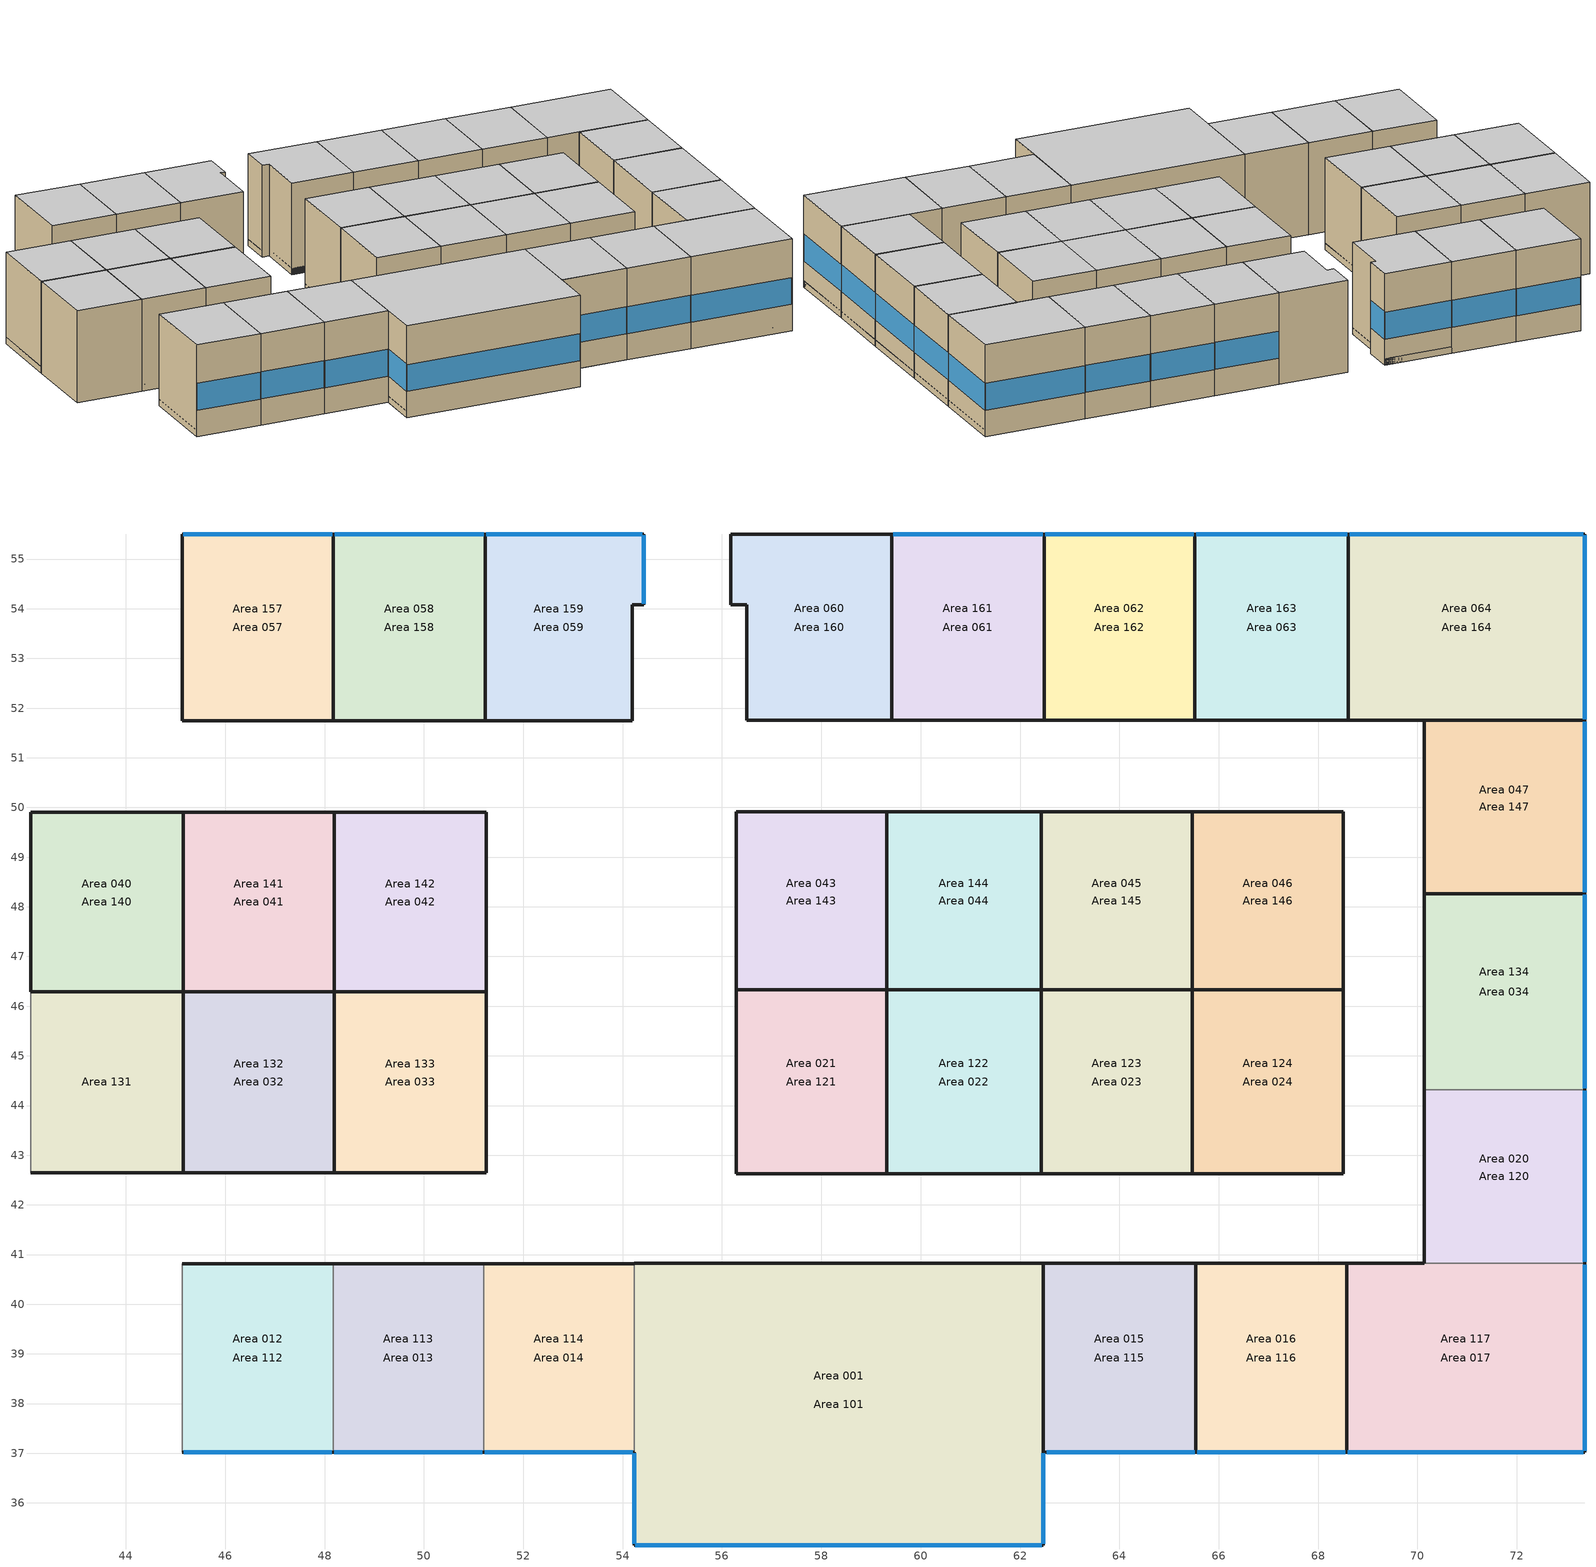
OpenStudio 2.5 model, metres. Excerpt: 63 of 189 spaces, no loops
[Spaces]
Area 101
 floor to Area 001: 62.46,40.82 62.46,35.15 54.23,35.15 54.23,40.82 z0
 wall outside: 54.23,37.02 54.23,35.15 62.46,35.15 62.46,37.02 z0:4.27
 wall to Area 114: 54.23,40.82 54.23,37.02 z0:4.27
 wall to Area 119: 62.46,40.82 54.23,40.82 z0:4.27
 wall to Area 115: 62.46,37.02 62.46,40.82 z0:4.27
 window: 54.26,35.15 62.44,35.15 z1.22:2.47; 62.46,35.18 62.46,37 / 54.23,37 54.23,35.18 z1.22:2.49
 ceiling to Area 201: 62.46,35.15 62.46,40.82 54.23,40.82 54.23,35.15 z4.27
Area 112
 floor to Area 012: 48.17,40.82 48.17,37.02 45.14,37.02 45.14,40.82 z0
 wall outside: 45.14,37.02 48.17,37.02 z0:4.27
 wall to Area 111: 45.14,40.82 45.14,37.02 z0:4.27
 wall to Area 119: 48.17,40.82 45.14,40.82 z0:4.27
 wall to Area 113: 48.17,37.02 48.17,40.82 z0:4.27
 window: 45.16,37.02 48.15,37.02 z1.22:2.48
 ceiling to Area 212: 48.17,37.02 48.17,40.82 45.14,40.82 45.14,37.02 z4.27
Area 113
 floor to Area 013: 51.2,40.82 51.2,37.02 48.17,37.02 48.17,40.82 z0
 wall outside: 48.17,37.02 51.2,37.02 z0:4.27
 wall to Area 119: 51.2,40.82 48.17,40.82 z0:4.27
 wall to Area 114: 51.2,37.02 51.2,40.82 z0:4.27
 window: 48.2,37.02 51.18,37.02 z1.22:2.48
 ceiling to Area 213: 51.2,37.02 51.2,40.82 48.17,40.82 48.17,37.02 z4.27
Area 114
 floor to Area 014: 54.23,40.82 54.23,37.02 51.2,37.02 51.2,40.82 z0
 wall outside: 51.2,37.02 54.23,37.02 z0:4.27
 wall to Area 119: 54.23,40.82 51.2,40.82 z0:4.27
 window: 51.23,37.02 54.21,37.02 z1.22:2.48
 ceiling to Area 214: 54.23,37.02 54.23,40.82 51.2,40.82 51.2,37.02 z4.27
Area 115
 floor to Area 015: 65.54,40.82 65.54,37.02 62.46,37.02 62.46,40.82 z0
 wall outside: 62.46,37.02 62.52,37.02 65.54,37.02 z0:4.27
 wall to Area 119: 65.54,40.82 62.46,40.82 z0:4.27
 wall to Area 116: 65.54,37.02 65.54,40.82 z0:4.27
 window: 62.54,37.02 65.51,37.02 z1.22:2.48
 ceiling to Area 215: 65.54,37.02 65.54,40.82 62.46,40.82 62.46,37.02 z4.27
Area 116
 floor to Area 016: 68.57,40.82 68.57,37.02 65.54,37.02 65.54,40.82 z0
 wall outside: 65.54,37.02 68.57,37.02 z0:4.27
 wall to Area 119: 68.57,40.82 65.54,40.82 z0:4.27
 wall to Area 117: 68.57,37.02 68.57,40.82 z0:4.27
 window: 65.56,37.02 68.55,37.02 z1.22:2.48
 ceiling to Area 216: 68.57,37.02 68.57,40.82 65.54,40.82 65.54,37.02 z4.27
Area 117
 floor to Area 017: 73.37,40.82 73.37,37.02 68.57,37.02 68.57,40.82 z0
 wall outside: 68.57,37.02 73.37,37.02 73.37,40.82 z0:4.27
 wall to Area 119: 70.13,40.82 68.57,40.82 z0:4.27
 wall to Area 120: 73.37,40.82 70.13,40.82 z0:4.27
 window: 68.6,37.02 73.34,37.02 / 73.37,37.05 73.37,40.8 z1.22:2.47
 ceiling to Area 217: 73.37,37.02 73.37,40.82 68.57,40.82 68.57,37.02 z4.27
Area 120
 floor to Area 020: 73.37,44.32 73.37,40.82 70.13,40.82 70.13,44.32 z0
 wall outside: 73.37,40.82 73.37,44.32 z0:4.27
 wall to Area 119: 70.13,44.32 70.13,40.82 z0:4.27
 wall to Area 134: 73.37,44.32 70.13,44.32 z0:4.27
 window: 73.37,40.85 73.37,44.29 z1.22:2.48
 ceiling to Area 220: 73.37,40.82 73.37,44.32 70.13,44.32 70.13,40.82 z4.27
Area 121
 floor to Area 021: 59.32,46.33 59.32,42.63 56.28,42.63 56.28,46.33 z0
 wall outside: 56.28,46.33 56.28,42.63 59.32,42.63 z0:4.27
 wall to Area 143: 59.32,46.33 56.28,46.33 z0:4.27
 wall to Area 122: 59.32,42.63 59.32,46.33 z0:4.27
 ceiling to Area 221: 59.32,42.63 59.32,46.33 56.28,46.33 56.28,42.63 z4.27
Area 122
 floor to Area 022: 62.43,46.33 62.43,42.63 59.32,42.63 59.32,46.33 z0
 wall outside: 59.32,42.63 62.43,42.63 z0:4.27
 wall to Area 144: 62.43,46.33 59.32,46.33 z0:4.27
 wall to Area 123: 62.43,42.63 62.43,46.33 z0:4.27
 ceiling to Area 222: 62.43,42.63 62.43,46.33 59.32,46.33 59.32,42.63 z4.27
Area 123
 floor to Area 023: 65.47,46.33 65.47,42.63 62.43,42.63 62.43,46.33 z0
 wall outside: 62.43,42.63 65.47,42.63 z0:4.27
 wall to Area 145: 65.47,46.33 62.43,46.33 z0:4.27
 wall to Area 124: 65.47,42.63 65.47,46.33 z0:4.27
 ceiling to Area 223: 65.47,42.63 65.47,46.33 62.43,46.33 62.43,42.63 z4.27
Area 124
 floor to Area 024: 68.51,46.33 68.51,42.63 65.47,42.63 65.47,46.33 z0
 wall outside: 65.47,42.63 68.51,42.63 68.51,46.33 z0:4.27
 wall to Area 146: 68.51,46.33 65.47,46.33 z0:4.27
 ceiling to Area 224: 68.51,42.63 68.51,46.33 65.47,46.33 65.47,42.63 z4.27
Area 131
 floor to Area 031: 45.15,46.29 45.15,42.65 42.09,42.65 42.09,46.29 z0
 wall outside: 42.09,42.65 45.15,42.65 z0:4.27
 wall to Area 130: 42.09,46.29 42.09,42.65 z0:4.27
 wall to Area 140: 45.15,46.29 42.09,46.29 z0:4.27
 wall to Area 132: 45.15,42.65 45.15,46.29 z0:4.27
 ceiling to Area 231: 45.15,42.65 45.15,46.29 42.09,46.29 42.09,42.65 z4.27
Area 132
 floor to Area 032: 48.19,46.29 48.19,42.65 45.15,42.65 45.15,46.29 z0
 wall outside: 45.15,42.65 48.19,42.65 z0:4.27
 wall to Area 141: 48.19,46.29 45.15,46.29 z0:4.27
 wall to Area 133: 48.19,42.65 48.19,46.29 z0:4.27
 ceiling to Area 232: 48.19,42.65 48.19,46.29 45.15,46.29 45.15,42.65 z4.27
Area 133
 floor to Area 033: 51.26,46.29 51.26,42.65 48.19,42.65 48.19,46.29 z0
 wall outside: 48.19,42.65 51.26,42.65 51.26,46.29 z0:4.27
 wall to Area 142: 51.26,46.29 48.19,46.29 z0:4.27
 ceiling to Area 233: 51.26,42.65 51.26,46.29 48.19,46.29 48.19,42.65 z4.27
Area 134
 floor to Area 034: 73.37,48.26 73.37,44.32 70.13,44.32 70.13,48.26 z0
 wall outside: 73.37,44.32 73.37,48.26 z0:4.27
 wall to Area 119: 70.13,48.26 70.13,44.32 z0:4.27
 wall to Area 147: 73.37,48.26 70.13,48.26 z0:4.27
 window: 73.37,44.34 73.37,48.24 z1.22:2.47
 ceiling to Area 234: 73.37,44.32 73.37,48.26 70.13,48.26 70.13,44.32 z4.27
Area 140
 floor to Area 040: 45.15,49.9 45.15,46.29 42.09,46.29 42.09,49.9 z0
 wall outside: 45.15,49.9 42.09,49.9 z0:4.27
 wall to Area 141: 45.15,46.29 45.15,49.9 z0:4.27
 wall to Area 139: 42.09,49.9 42.09,46.29 z0:4.27
 ceiling to Area 240: 45.15,46.29 45.15,49.9 42.09,49.9 42.09,46.29 z4.27
Area 141
 floor to Area 041: 48.19,49.9 48.19,46.29 45.15,46.29 45.15,49.9 z0
 wall outside: 48.19,49.9 45.15,49.9 z0:4.27
 wall to Area 142: 48.19,46.29 48.19,49.9 z0:4.27
 ceiling to Area 241: 48.19,46.29 48.19,49.9 45.15,49.9 45.15,46.29 z4.27
Area 142
 floor to Area 042: 51.26,49.9 51.26,46.29 48.19,46.29 48.19,49.9 z0
 wall outside: 51.26,46.29 51.26,49.9 48.19,49.9 z0:4.27
 ceiling to Area 242: 51.26,46.29 51.26,49.9 48.19,49.9 48.19,46.29 z4.27
Area 143
 floor to Area 043: 59.32,49.91 59.32,46.33 56.28,46.33 56.28,49.91 z0
 wall outside: 59.32,49.91 56.28,49.91 56.28,46.33 z0:4.27
 wall to Area 144: 59.32,46.33 59.32,49.91 z0:4.27
 ceiling to Area 243: 59.32,46.33 59.32,49.91 56.28,49.91 56.28,46.33 z4.27
Area 144
 floor to Area 044: 62.43,49.91 62.43,46.33 59.32,46.33 59.32,49.91 z0
 wall outside: 62.43,49.91 59.32,49.91 z0:4.27
 wall to Area 145: 62.43,46.33 62.43,49.91 z0:4.27
 ceiling to Area 244: 62.43,46.33 62.43,49.91 59.32,49.91 59.32,46.33 z4.27
Area 145
 floor to Area 045: 65.47,49.91 65.47,46.33 62.43,46.33 62.43,49.91 z0
 wall outside: 65.47,49.91 62.43,49.91 z0:4.27
 wall to Area 146: 65.47,46.33 65.47,49.91 z0:4.27
 ceiling to Area 245: 65.47,46.33 65.47,49.91 62.43,49.91 62.43,46.33 z4.27
Area 146
 floor to Area 046: 68.51,49.91 68.51,46.33 65.47,46.33 65.47,49.91 z0
 wall outside: 68.51,46.33 68.51,49.91 65.47,49.91 z0:4.27
 ceiling to Area 246: 68.51,46.33 68.51,49.91 65.47,49.91 65.47,46.33 z4.27
Area 147
 floor to Area 047: 73.37,51.75 73.37,48.26 70.13,48.26 70.13,51.75 z0
 wall outside: 73.37,48.26 73.37,51.75 z0:4.27
 wall to Area 119: 70.13,51.75 70.13,48.26 z0:4.27
 wall to Area 164: 73.37,51.75 70.13,51.75 z0:4.27
 window: 73.37,48.29 73.37,51.73 z1.22:2.48
 ceiling to Area 247: 73.37,48.26 73.37,51.75 70.13,51.75 70.13,48.26 z4.27
Area 157
 floor to Area 057: 48.18,55.51 48.18,51.74 45.13,51.74 45.13,55.51 z0
 wall outside: 48.18,55.51 45.13,55.51 z0:4.27
 wall to Area 158: 48.18,51.74 48.18,55.51 z0:4.27
 wall to Area 119: 45.13,51.74 48.18,51.74 z0:4.27
 wall to Area 156: 45.13,55.51 45.13,51.74 z0:4.27
 window: 48.15,55.51 45.16,55.51 z1.22:2.48
 ceiling to Area 257: 48.18,51.74 48.18,55.51 45.13,55.51 45.13,51.74 z4.27
Area 158
 floor to Area 058: 51.23,55.51 51.23,51.74 48.18,51.74 48.18,55.51 z0
 wall outside: 51.23,55.51 48.18,55.51 z0:4.27
 wall to Area 159: 51.23,51.74 51.23,55.51 z0:4.27
 wall to Area 119: 48.18,51.74 51.23,51.74 z0:4.27
 window: 51.21,55.51 48.2,55.51 z1.22:2.48
 ceiling to Area 258: 51.23,51.74 51.23,55.51 48.18,55.51 48.18,51.74 z4.27
Area 159
 floor to Area 059: 54.42,55.51 54.42,54.08 54.19,54.08 54.19,51.74 51.23,51.74 51.23,55.51 z0
 wall outside: 54.42,54.08 54.42,55.51 51.23,55.51 z0:4.27
 wall to Area 119: 51.23,51.74 54.19,51.74 54.19,54.08 54.42,54.08 z0:4.27
 window: 54.42,54.11 54.42,55.48 z1.22:2.5; 54.4,55.51 51.26,55.51 z1.22:2.48
 ceiling to Area 259: 54.19,51.74 54.19,54.08 54.42,54.08 54.42,55.51 51.23,55.51 51.23,51.74 z4.27
Area 160
 floor to Area 060: 59.42,55.51 59.42,51.75 56.5,51.75 56.5,54.08 56.18,54.08 56.18,55.51 z0
 wall outside: 59.42,55.51 56.18,55.51 56.18,54.08 z0:4.27
 wall to Area 119: 56.18,54.08 56.5,54.08 56.5,51.75 59.42,51.75 z0:4.27
 wall to Area 161: 59.42,51.75 59.42,55.51 z0:4.27
 ceiling to Area 260: 59.42,51.75 59.42,55.51 56.18,55.51 56.18,54.08 56.5,54.08 56.5,51.75 z4.27
Area 161
 floor to Area 061: 62.48,55.51 62.48,51.75 59.42,51.75 59.42,55.51 z0
 wall outside: 62.48,55.51 59.42,55.51 z0:4.27
 wall to Area 162: 62.48,51.75 62.48,55.51 z0:4.27
 wall to Area 119: 59.42,51.75 62.48,51.75 z0:4.27
 window: 62.46,55.51 59.44,55.51 z1.22:2.48
 ceiling to Area 261: 62.48,51.75 62.48,55.51 59.42,55.51 59.42,51.75 z4.27
Area 162
 floor to Area 062: 65.52,55.51 65.52,51.75 62.48,51.75 62.48,55.51 z0
 wall outside: 65.52,55.51 62.48,55.51 z0:4.27
 wall to Area 163: 65.52,51.75 65.52,55.51 z0:4.27
 wall to Area 119: 62.48,51.75 65.52,51.75 z0:4.27
 window: 65.5,55.51 62.51,55.51 z1.22:2.48
 ceiling to Area 262: 65.52,51.75 65.52,55.51 62.48,55.51 62.48,51.75 z4.27
Area 163
 floor to Area 063: 68.61,55.51 68.61,51.75 65.52,51.75 65.52,55.51 z0
 wall outside: 68.61,55.51 65.52,55.51 z0:4.27
 wall to Area 164: 68.61,51.75 68.61,55.51 z0:4.27
 wall to Area 119: 65.52,51.75 68.61,51.75 z0:4.27
 window: 68.59,55.51 65.55,55.51 z1.22:2.48
 ceiling to Area 263: 68.61,51.75 68.61,55.51 65.52,55.51 65.52,51.75 z4.27
Area 164
 floor to Area 064: 73.37,55.51 73.37,51.75 68.61,51.75 68.61,55.51 z0
 wall outside: 73.37,51.75 73.37,55.51 68.61,55.51 z0:4.27
 wall to Area 119: 68.61,51.75 70.13,51.75 z0:4.27
 window: 73.37,51.78 73.37,55.48 / 73.34,55.51 68.64,55.51 z1.22:2.47
 ceiling to Area 264: 73.37,51.75 73.37,55.51 68.61,55.51 68.61,51.75 z4.27
Area 001
 floor ground: 62.46,40.82 62.46,35.15 54.23,35.15 54.23,40.82 z0
 wall outside: 54.23,37.02 54.23,35.15 62.46,35.15 62.46,37.02 62.46,40.82 54.23,40.82 z0:0.3
 wall to Area 014: 54.23,40.82 54.23,37.02 z0:0.3
Area 012
 floor ground: 48.17,40.82 48.17,37.02 45.14,37.02 45.14,40.82 z0
 wall outside: 45.14,37.02 48.17,37.02 / 48.17,40.82 45.14,40.82 z0:0.3
 wall to Area 011: 45.14,40.82 45.14,37.02 z0:0.3
 wall to Area 013: 48.17,37.02 48.17,40.82 z0:0.3
Area 013
 floor ground: 51.2,40.82 51.2,37.02 48.17,37.02 48.17,40.82 z0
 wall outside: 48.17,37.02 51.2,37.02 / 51.2,40.82 48.17,40.82 z0:0.3
 wall to Area 014: 51.2,37.02 51.2,40.82 z0:0.3
Area 014
 floor ground: 54.23,40.82 54.23,37.02 51.2,37.02 51.2,40.82 z0
 wall outside: 51.2,37.02 54.23,37.02 / 54.23,40.82 51.2,40.82 z0:0.3
Area 015
 floor ground: 65.54,40.82 65.54,37.02 62.46,37.02 62.46,40.82 z0
 wall outside: 62.46,37.02 65.54,37.02 65.54,40.82 62.46,40.82 62.46,37.02 z0:0.3
Area 016
 floor ground: 68.57,40.82 68.57,37.02 65.54,37.02 65.54,40.82 z0
 wall outside: 65.54,37.02 68.57,37.02 68.57,40.82 65.54,40.82 65.54,37.02 z0:0.3
Area 017
 floor ground: 73.37,40.82 73.37,37.02 68.57,37.02 68.57,40.82 z0
 wall outside: 70.13,40.82 68.57,40.82 68.57,37.02 73.37,37.02 73.37,40.82 z0:0.3
 wall to Area 020: 73.37,40.82 70.13,40.82 z0:0.3
Area 020
 floor ground: 73.37,44.32 73.37,40.82 70.13,40.82 70.13,44.32 z0
 wall outside: 73.37,40.82 73.37,44.32 / 70.13,44.32 70.13,40.82 z0:0.3
 wall to Area 034: 73.37,44.32 70.13,44.32 z0:0.3
Area 021
 floor ground: 56.28,46.33 59.32,46.33 59.32,42.63 56.28,42.63 z0
 wall outside: 59.32,46.33 56.28,46.33 56.28,42.63 59.32,42.63 59.32,46.33 z0:0.3
Area 022
 floor ground: 62.43,46.33 62.43,42.63 59.32,42.63 59.32,46.33 z0
 wall outside: 59.32,42.63 62.43,42.63 62.43,46.33 59.32,46.33 59.32,42.63 z0:0.3
Area 023
 floor ground: 65.47,46.33 65.47,42.63 62.43,42.63 62.43,46.33 z0
 wall outside: 62.43,42.63 65.47,42.63 65.47,46.33 62.43,46.33 62.43,42.63 z0:0.3
Area 024
 floor ground: 68.51,46.33 68.51,42.63 65.47,42.63 65.47,46.33 z0
 wall outside: 65.47,42.63 68.51,42.63 68.51,46.33 65.47,46.33 65.47,42.63 z0:0.3
Area 032
 floor ground: 48.19,46.29 48.19,42.65 45.15,42.65 45.15,46.29 z0
 wall outside: 45.15,42.65 48.19,42.65 48.19,46.29 45.15,46.29 45.15,42.65 z0:0.3
Area 033
 floor ground: 51.26,46.29 51.26,42.65 48.19,42.65 48.19,46.29 z0
 wall outside: 48.19,42.65 51.26,42.65 51.26,46.29 48.19,46.29 48.19,42.65 z0:0.3
Area 034
 floor ground: 73.37,48.26 73.37,44.32 70.13,44.32 70.13,48.26 z0
 wall outside: 73.37,44.32 73.37,48.26 70.13,48.26 70.13,44.32 z0:0.3
Area 040
 floor ground: 45.15,49.9 45.15,46.29 42.09,46.29 42.09,49.9 z0
 wall outside: 42.09,46.29 45.15,46.29 45.15,49.9 42.09,49.9 42.09,46.29 z0:0.3
Area 041
 floor ground: 48.19,49.9 48.19,46.29 45.15,46.29 45.15,49.9 z0
 wall outside: 45.15,46.29 48.19,46.29 48.19,49.9 45.15,49.9 45.15,46.29 z0:0.3
Area 042
 floor ground: 51.26,49.9 51.26,46.29 48.19,46.29 48.19,49.9 z0
 wall outside: 48.19,46.29 51.26,46.29 51.26,49.9 48.19,49.9 48.19,46.29 z0:0.3
Area 043
 floor ground: 56.28,49.91 59.32,49.91 59.32,46.33 56.28,46.33 z0
 wall outside: 59.32,49.91 56.28,49.91 56.28,46.33 59.32,46.33 59.32,49.91 z0:0.3
Area 044
 floor ground: 62.43,49.91 62.43,46.33 59.32,46.33 59.32,49.91 z0
 wall outside: 59.32,46.33 62.43,46.33 62.43,49.91 59.32,49.91 59.32,46.33 z0:0.3
Area 045
 floor ground: 65.47,49.91 65.47,46.33 62.43,46.33 62.43,49.91 z0
 wall outside: 62.43,46.33 65.47,46.33 65.47,49.91 62.43,49.91 62.43,46.33 z0:0.3
Area 046
 floor ground: 68.51,49.91 68.51,46.33 65.47,46.33 65.47,49.91 z0
 wall outside: 65.47,46.33 68.51,46.33 68.51,49.91 65.47,49.91 65.47,46.33 z0:0.3
Area 047
 floor ground: 73.37,51.75 73.37,48.26 70.13,48.26 70.13,51.75 z0
 wall outside: 70.13,51.75 70.13,48.26 73.37,48.26 73.37,51.75 70.13,51.75 z0:0.3
Area 057
 floor ground: 48.18,55.51 48.18,51.74 45.13,51.74 45.13,55.51 z0
 wall outside: 48.18,55.51 45.13,55.51 45.13,51.74 48.18,51.74 48.18,55.51 z0:0.3
Area 058
 floor ground: 51.23,55.51 51.23,51.74 48.18,51.74 48.18,55.51 z0
 wall outside: 51.23,55.51 48.18,55.51 48.18,51.74 51.23,51.74 51.23,55.51 z0:0.3
Area 059
 floor ground: 51.23,55.51 54.42,55.51 54.42,54.08 54.19,54.08 54.19,51.74 51.23,51.74 z0
 wall outside: 54.42,55.51 51.23,55.51 51.23,51.74 54.19,51.74 54.19,54.08 54.42,54.08 54.42,55.51 z0:0.3
Area 060
 floor ground: 59.42,55.51 59.42,51.75 56.5,51.75 56.5,54.08 56.18,54.08 56.18,55.51 z0
 wall outside: 59.42,55.51 56.18,55.51 56.18,54.08 56.5,54.08 56.5,51.75 59.42,51.75 59.42,55.51 z0:0.3
Area 061
 floor ground: 62.48,55.51 62.48,51.75 59.42,51.75 59.42,55.51 z0
 wall outside: 62.48,55.51 59.42,55.51 59.42,51.75 62.48,51.75 62.48,55.51 z0:0.3
Area 062
 floor ground: 65.52,55.51 65.52,51.75 62.48,51.75 62.48,55.51 z0
 wall outside: 65.52,55.51 62.48,55.51 62.48,51.75 65.52,51.75 65.52,55.51 z0:0.3
Area 063
 floor ground: 68.61,55.51 68.61,51.75 65.52,51.75 65.52,55.51 z0
 wall outside: 68.61,55.51 65.52,55.51 65.52,51.75 68.61,51.75 68.61,55.51 z0:0.3
Area 064
 floor ground: 73.37,55.51 73.37,51.75 68.61,51.75 68.61,55.51 z0
 wall outside: 73.37,55.51 68.61,55.51 68.61,51.75 70.13,51.75 73.37,51.75 73.37,55.51 z0:0.3
[Building]
SAS Q 3rd Floor Wing: Nominal Floor to Floor Height {m}=4.2672; Space Type=189.1-2009 - Office - ClosedOffice - CZ4-8 1; Default Construction Set=189.1-2009 - CZ3 - Office 1; Default Schedule Set=189.1-2009 - Office - ClosedOffice - CZ4-8 Schedule Set 1; Standards Building Type=Office; Nominal Floor to Ceiling Height {m}=3.048
[Site]
RALEIGH: Latitude {deg}=35.87; Longitude {deg}=-78.78; Time Zone {hr}=-5; Elevation {m}=134
[ClimateZones]
Climate Zone Institution Name 1=ASHRAE; Climate Zone Document Name 1=ANSI/ASHRAE Standard 169; Climate Zone Document Year 1=2006; Climate Zone Value 1=4A; Climate Zone Institution Name 2=CEC; Climate Zone Document Name 2=California Climate Zone Descriptions; Climate Zone Document Year 2=1995
[SizingPeriod:DesignDay] Barometric Pressure {Pa}=99809; Sky Clearness=0; Rain Indicator=0; Snow Indicator=0; Day of Month=21; Daylight Saving Time Indicator=0; Dry-Bulb Temperature Range Modifier Type=DefaultMultipliers
Name | Maximum Dry-Bulb Temperature {C} | Daily Dry-Bulb Temperature Range {deltaC} | Humidity Indicating Conditions at Maximum Dry-Bulb | Wind Speed {m/s} | Wind Direction {deg} | Month | Day Type | Humidity Indicating Type | Solar Model Indicator | ASHRAE Taub | ASHRAE Taud
Raleigh Durham International Ann Htg 99.6% Condns DB | -7.4 | 0 | -7.4 | 2.8 | 30 | 1 | WinterDesignDay | Wetbulb | ASHRAEClearSky
Raleigh Durham International Ann Hum_n 99.6% Condns DP=>MCDB | -3.3 | 0 | -17.3 | 2.8 | 30 | 1 | WinterDesignDay | Dewpoint | ASHRAEClearSky
Raleigh Durham International Ann Htg Wind 99.6% Condns WS=>MCDB | 8.7 | 0 | 8.7 | 10.7 | 30 | 1 | WinterDesignDay | Wetbulb | ASHRAEClearSky
Raleigh Durham International Ann Clg .4% Condns DB=>MWB | 34.5 | 10.5 | 24.4 | 4 | 240 | 7 | SummerDesignDay | Wetbulb | ASHRAETau | 0.577 | 1.722
[DefaultConstructionSet] Interior Partition Construction=Interior Partition
Name | Default Exterior Surface Constructions | Default Interior Surface Constructions | Default Ground Contact Surface Constructions | Default Exterior SubSurface Constructions | Default Interior SubSurface Constructions
189.1-2009 - CZ4 - Office 1; 189.1-2009 - CZ4 - Office 2; 189.1-2009 - CZ4 - Office 3 | Default Surface Constructions 10 | Default Surface Constructions 11 | Default Surface Constructions 12 | Default Sub Surface Constructions 7 | Default Sub Surface Constructions 8
189.1-2009 - CZ3 - Office 1 | Default Surface Constructions 7 | Default Surface Constructions 8 | Default Surface Constructions 9 | Default Sub Surface Constructions 5 | Default Sub Surface Constructions 6
[DefaultSurfaceConstructions]
Name | Floor Construction | Wall Construction | Roof Ceiling Construction
Default Surface Constructions 7 | ExtSlabCarpet 4in ClimateZone 1-8 | ASHRAE 189.1-2009 ExtWall Mass ClimateZone 3 | ASHRAE 189.1-2009 ExtRoof IEAD ClimateZone 2-5
Default Surface Constructions 8; Default Surface Constructions 11 | Interior Floor | Interior Wall | Interior Ceiling
Default Surface Constructions 9; Default Surface Constructions 12 | ExtSlabCarpet 4in ClimateZone 1-8 | ExtSlabCarpet 4in ClimateZone 1-8 | ExtSlabCarpet 4in ClimateZone 1-8
Default Surface Constructions 10 | ExtSlabCarpet 4in ClimateZone 1-8 | ASHRAE 189.1-2009 ExtWall Mass ClimateZone 4 | ASHRAE 189.1-2009 ExtRoof IEAD ClimateZone 2-5
[Construction]
ExtSlabCarpet 4in ClimateZone 1-8: MAT-CC05 4 HW CONCRETE, CP02 CARPET PAD
Interior Floor: F16 Acoustic tile, F05 Ceiling air space resistance, M11 100mm lightweight concrete
Interior Wall: G01a 19mm gypsum board, F04 Wall air space resistance, G01a 19mm gypsum board
Interior Ceiling: M11 100mm lightweight concrete, F05 Ceiling air space resistance, F16 Acoustic tile
Exterior Door: F08 Metal surface, I01 25mm insulation board
Interior Window: Clear 3mm
Interior Door; Interior Partition: G05 25mm wood
ASHRAE 189.1-2009 ExtRoof IEAD ClimateZone 2-5: Roof Membrane, Roof Insulation [21], Metal Decking
ASHRAE 189.1-2009 ExtWall Mass ClimateZone 3: 1IN Stucco, 8IN Concrete HW, Wall Insulation [36], 1/2IN Gypsum
ASHRAE 189.1-2009 ExtWindow ClimateZone 3: Theoretical Glass [202]
ASHRAE 189.1-2009 ExtWall Mass ClimateZone 4: 1IN Stucco, 8IN Concrete HW, Wall Insulation [37], 1/2IN Gypsum
ASHRAE 189.1-2009 ExtWindow ClimateZone 4-5: Theoretical Glass [207]
[Material] Thermal Absorptance=0.9
Name | Roughness | Thickness {m} | Conductivity {W/m-K} | Density {kg/m3} | Specific Heat {J/kg-K} | Solar Absorptance | Visible Absorptance
MAT-CC05 4 HW CONCRETE | Rough | 0.1016 | 1.311 | 2240 | 836.8 | 0.85 | 0.85
1IN Stucco | Smooth | 0.0253 | 0.6918 | 1858 | 837 | 0.92 | 0.92
8IN Concrete HW | MediumRough | 0.2033 | 1.7296 | 2243 | 837 | 0.65 | 0.65
1/2IN Gypsum | Smooth | 0.0127 | 0.16 | 784.9 | 830 | 0.4 | 0.4
Roof Membrane | VeryRough | 0.0095 | 0.16 | 1121.29 | 1460 | 0.7 | 0.7
Metal Decking | MediumSmooth | 0.0015 | 45.006 | 7680 | 418.4 | 0.6 | 0.6
F16 Acoustic tile | MediumSmooth | 0.0191 | 0.06 | 368 | 590 | 0.3 | 0.3
M11 100mm lightweight concrete | MediumRough | 0.1016 | 0.53 | 1280 | 840 | 0.5 | 0.5
G01a 19mm gypsum board | MediumSmooth | 0.019 | 0.16 | 800 | 1090 | 0.4 | 0.4
F08 Metal surface | Smooth | 0.0008 | 45.28 | 7824 | 500 | 0.7 | 0.7
I01 25mm insulation board | MediumRough | 0.0254 | 0.03 | 43 | 1210 | 0.6 | 0.6
G05 25mm wood | MediumSmooth | 0.0254 | 0.15 | 608 | 1630 | 0.5 | 0.5
Roof Insulation [21] | MediumRough | 0.2105 | 0.049 | 265 | 836.8 | 0.7 | 0.7
Wall Insulation [36] | MediumRough | 0.0566 | 0.0432 | 91 | 837 | 0.5 | 0.5
Wall Insulation [37] | MediumRough | 0.0681 | 0.0432 | 91 | 837 | 0.5 | 0.5
[Material:NoMass]
CP02 CARPET PAD: Roughness=Smooth; Thermal Resistance {m2-K/W}=0.1; Thermal Absorptance=0.9; Solar Absorptance=0.8; Visible Absorptance=0.8
[Material:AirGap]
Name | Thermal Resistance {m2-K/W}
F05 Ceiling air space resistance | 0.18
F04 Wall air space resistance | 0.15
[DefaultSubSurfaceConstructions]
Name | Fixed Window Construction | Operable Window Construction | Door Construction | Tubular Daylight Dome Construction | Tubular Daylight Diffuser Construction
Default Sub Surface Constructions 5 | ASHRAE 189.1-2009 ExtWindow ClimateZone 3 | ASHRAE 189.1-2009 ExtWindow ClimateZone 3 | Exterior Door | Interior Window | Interior Window
Default Sub Surface Constructions 6; Default Sub Surface Constructions 8 | Interior Window | Interior Window | Interior Door
Default Sub Surface Constructions 7 | ASHRAE 189.1-2009 ExtWindow ClimateZone 4-5 | ASHRAE 189.1-2009 ExtWindow ClimateZone 4-5 | Exterior Door | Interior Window | Interior Window
[WindowMaterial:Glazing] Optical Data Type=SpectralAverage; Thickness {m}=0.003; Back Side Solar Reflectance at Normal Incidence=0; Back Side Visible Reflectance at Normal Incidence=0; Infrared Transmittance at Normal Incidence=0; Dirt Correction Factor for Solar and Visible Transmittance=1; Solar Diffusing=No
Name | Solar Transmittance at Normal Incidence | Front Side Solar Reflectance at Normal Incidence | Visible Transmittance at Normal Incidence | Front Side Visible Reflectance at Normal Incidence | Front Side Infrared Hemispherical Emissivity | Back Side Infrared Hemispherical Emissivity | Conductivity {W/m-K}
Clear 3mm | 0.837 | 0.075 | 0.898 | 0.081 | 0.84 | 0.84 | 0.9
Theoretical Glass [202] | 0.2325 | 0.7175 | 0.3192 | 0.6308 | 0.9 | 0.9 | 0.0192
Theoretical Glass [207] | 0.3311 | 0.6189 | 0.44 | 0.51 | 0.9 | 0.9 | 0.0133
[WindowMaterial:Blind]
Window Material Blind 1: Slat Width {m}=0.025; Slat Separation {m}=0.01875; Front Side Slat Beam Solar Reflectance=0.5; Back Side Slat Beam Solar Reflectance=0.5; Front Side Slat Diffuse Solar Reflectance=0.5; Back Side Slat Diffuse Solar Reflectance=0.5; Slat Beam Visible Transmittance=0
[SpaceType] Default Schedule Set=189.1-2009 - Office - ClosedOffice - CZ4-8 Schedule Set; Design Specification Outdoor Air Object=189.1-2009 - Office - ClosedOffice - CZ4-8 Ventilation; Standards Building Type=Office; Standards Space Type=ClosedOffice
Name | Default Construction Set
189.1-2009 - Office - ClosedOffice - CZ4-8 | 189.1-2009 - CZ4 - Office 1
189.1-2009 - Office - ClosedOffice - CZ4-8 1
[DefaultScheduleSet]
Name | Number of People Schedule | People Activity Level Schedule | Lighting Schedule | Electric Equipment Schedule | Infiltration Schedule
189.1-2009 - Office - ClosedOffice - CZ4-8 Schedule Set; 189.1-2009 - Office - ClosedOffice - CZ4-8 Schedule Set 1 | Office Work Occ | Office Activity | Office Bldg Light | Office Bldg Equip | Office Infil Quarter On
189.1-2009 - Office - WholeBuilding - Lg Office - CZ4-8 Schedule Set 1; 189.1-2009 - Office - WholeBuilding - Lg Office - CZ4-8 Schedule Set 2 | Large Office Bldg Occ | Large Office Activity | Large Office Bldg Light | Large Office Bldg Equip | Large Office Infil Quarter On
[Lights:Definition] Design Level Calculation Method=Watts/Area
Name | Watts per Space Floor Area {W/m2}
189.1-2009 - Office - ClosedOffice - CZ4-8 Lights Definition | 7.53474
189.1-2009 - Office - ClosedOffice - CZ4-8 Lights Definition 1 | 10.6563
[Lights] Schedule=Large Office Bldg Light; Multiplier=0.6
Name | Lights Definition | Space or SpaceType
189.1-2009 - Office - ClosedOffice - CZ4-8 Lights | 189.1-2009 - Office - ClosedOffice - CZ4-8 Lights Definition | 189.1-2009 - Office - ClosedOffice - CZ4-8
189.1-2009 - Office - ClosedOffice - CZ4-8 Lights 1 | 189.1-2009 - Office - ClosedOffice - CZ4-8 Lights Definition 1 | 189.1-2009 - Office - ClosedOffice - CZ4-8 1
[DesignSpecification:OutdoorAir]
189.1-2009 - Office - ClosedOffice - CZ4-8 Ventilation: Outdoor Air Method=Sum; Outdoor Air Flow per Person {m3/s-person}=0.00943895
[People:Definition] Fraction Radiant=0.3
Name | Number of People Calculation Method | Number of People {people} | People per Space Floor Area {person/m2}
189.1-2009 - Office - ClosedOffice - CZ4-8 People Definition | People | 1
189.1-2009 - Office - ClosedOffice - CZ4-8 People Definition 1 | People/Area |  | 0.0511286
[People] Multiplier=0.6
Name | People Definition | Space or SpaceType
189.1-2009 - Office - ClosedOffice - CZ4-8 People | 189.1-2009 - Office - ClosedOffice - CZ4-8 People Definition | 189.1-2009 - Office - ClosedOffice - CZ4-8
189.1-2009 - Office - ClosedOffice - CZ4-8 People 1 | 189.1-2009 - Office - ClosedOffice - CZ4-8 People Definition 1 | 189.1-2009 - Office - ClosedOffice - CZ4-8 1
[SpaceInfiltration:DesignFlowRate] Design Flow Rate Calculation Method=Flow/ExteriorArea; Flow per Exterior Surface Area {m3/s-m2}=0.000226568
Name | Space or SpaceType
189.1-2009 - Office - ClosedOffice - CZ4-8 Infiltration | 189.1-2009 - Office - ClosedOffice - CZ4-8
189.1-2009 - Office - ClosedOffice - CZ4-8 Infiltration 1 | 189.1-2009 - Office - ClosedOffice - CZ4-8 1
[ElectricEquipment:Definition]
189.1-2009 - Office - ClosedOffice - CZ4-8 Electric Equipment Definition: Design Level Calculation Method=Watts/Area; Watts per Space Floor Area {W/m2}=6.8889
[ElectricEquipment] Electric Equipment Definition=189.1-2009 - Office - ClosedOffice - CZ4-8 Electric Equipment Definition; Multiplier=0.6
Name | Space or SpaceType
189.1-2009 - Office - ClosedOffice - CZ4-8 Electric Equipment | 189.1-2009 - Office - ClosedOffice - CZ4-8
189.1-2009 - Office - ClosedOffice - CZ4-8 Electric Equipment 1 | 189.1-2009 - Office - ClosedOffice - CZ4-8 1
[ThermostatSetpoint:DualSetpoint] Heating Setpoint Temperature Schedule=Large Office HtgSetp 1; Cooling Setpoint Temperature Schedule=Large Office ClgSetp 1
Thermostat Setpoint Dual Setpoint 2; Thermostat Setpoint Dual Setpoint 3; Thermostat Setpoint Dual Setpoint 4; Thermostat Setpoint Dual Setpoint 5; Thermostat Setpoint Dual Setpoint 6; Thermostat Setpoint Dual Setpoint 7; Thermostat Setpoint Dual Setpoint 10; Thermostat Setpoint Dual Setpoint 11; Thermostat Setpoint Dual Setpoint 12; Thermostat Setpoint Dual Setpoint 13; Thermostat Setpoint Dual Setpoint 14; Thermostat Setpoint Dual Setpoint 15
[ShadingControl]
Shading Control 1: Shading Type=InteriorBlind; Shading Device Material=Window Material Blind 1
[BuildingStory]
Name | Nominal Z Coordinate {m} | Nominal Floor to Floor Height {m} | Default Construction Set | Default Schedule Set | Nominal Floor to Ceiling Height {m}
Building Story 1 | 0 | 4.2672 | 189.1-2009 - CZ4 - Office 3 | 189.1-2009 - Office - WholeBuilding - Lg Office - CZ4-8 Schedule Set 2 | 3.048
Building Story 2 | 4.2672 | 4.2672 | 189.1-2009 - CZ4 - Office 3 | 189.1-2009 - Office - WholeBuilding - Lg Office - CZ4-8 Schedule Set 2 | 3.048
Building Story 3 | 8.5344 | 4.2672 | 189.1-2009 - CZ4 - Office 3 | 189.1-2009 - Office - WholeBuilding - Lg Office - CZ4-8 Schedule Set 2 | 3.048
Building Story 4 | 12.8016 | 4.2672 | 189.1-2009 - CZ4 - Office 3 | 189.1-2009 - Office - WholeBuilding - Lg Office - CZ4-8 Schedule Set 2 | 3.048
Building Story 6 | 0 | 0.3048
[Space]
Name | Default Construction Set | Default Schedule Set | Building Story | Thermal Zone | Space Type
Area 101 | 189.1-2009 - CZ4 - Office 2 | 189.1-2009 - Office - WholeBuilding - Lg Office - CZ4-8 Schedule Set 1 | Building Story 3 | Thermal Zone 14
Area 112; Area 113; Area 114 | 189.1-2009 - CZ4 - Office 2 | 189.1-2009 - Office - WholeBuilding - Lg Office - CZ4-8 Schedule Set 1 | Building Story 3 | Thermal Zone 2 | 189.1-2009 - Office - ClosedOffice - CZ4-8
Area 115; Area 116 | 189.1-2009 - CZ4 - Office 2 | 189.1-2009 - Office - WholeBuilding - Lg Office - CZ4-8 Schedule Set 1 | Building Story 3 | Thermal Zone 3 | 189.1-2009 - Office - ClosedOffice - CZ4-8
Area 117 | 189.1-2009 - CZ4 - Office 2 | 189.1-2009 - Office - WholeBuilding - Lg Office - CZ4-8 Schedule Set 1 | Building Story 3 | Thermal Zone 4 | 189.1-2009 - Office - ClosedOffice - CZ4-8
Area 120; Area 134; Area 147 | 189.1-2009 - CZ4 - Office 2 | 189.1-2009 - Office - WholeBuilding - Lg Office - CZ4-8 Schedule Set 1 | Building Story 3 | Thermal Zone 5 | 189.1-2009 - Office - ClosedOffice - CZ4-8
Area 121; Area 122; Area 123; Area 124; Area 143; Area 144; Area 145; Area 146 | 189.1-2009 - CZ4 - Office 2 | 189.1-2009 - Office - WholeBuilding - Lg Office - CZ4-8 Schedule Set 1 | Building Story 3 | Thermal Zone 12 | 189.1-2009 - Office - ClosedOffice - CZ4-8
Area 131; Area 132; Area 133 | 189.1-2009 - CZ4 - Office 2 | 189.1-2009 - Office - WholeBuilding - Lg Office - CZ4-8 Schedule Set 1 | Building Story 3 | Thermal Zone 11 | 189.1-2009 - Office - ClosedOffice - CZ4-8
Area 140; Area 141; Area 142 | 189.1-2009 - CZ4 - Office 2 | 189.1-2009 - Office - WholeBuilding - Lg Office - CZ4-8 Schedule Set 1 | Building Story 3 | Thermal Zone 13 | 189.1-2009 - Office - ClosedOffice - CZ4-8
Area 157; Area 158; Area 159 | 189.1-2009 - CZ4 - Office 2 | 189.1-2009 - Office - WholeBuilding - Lg Office - CZ4-8 Schedule Set 1 | Building Story 3 | Thermal Zone 8 | 189.1-2009 - Office - ClosedOffice - CZ4-8
Area 160; Area 161; Area 162; Area 163 | 189.1-2009 - CZ4 - Office 2 | 189.1-2009 - Office - WholeBuilding - Lg Office - CZ4-8 Schedule Set 1 | Building Story 3 | Thermal Zone 7 | 189.1-2009 - Office - ClosedOffice - CZ4-8
Area 164 | 189.1-2009 - CZ4 - Office 2 | 189.1-2009 - Office - WholeBuilding - Lg Office - CZ4-8 Schedule Set 1 | Building Story 3 | Thermal Zone 6 | 189.1-2009 - Office - ClosedOffice - CZ4-8
Area 001 |  |  | Building Story 6 | Thermal Zone 3
Area 012; Area 013; Area 014; Area 015; Area 016; Area 017; Area 020; Area 021; Area 022; Area 023; Area 024; Area 032; Area 033; Area 034; Area 040; Area 041; Area 042; Area 043; Area 044; Area 045; Area 046; Area 047; Area 057; Area 058; Area 059; Area 060; Area 061; Area 062; Area 063; Area 064 |  |  | Building Story 6 | Thermal Zone 15
[ThermalZone] Use Ideal Air Loads=No
Name | Thermostat
Thermal Zone 2 | Thermostat Setpoint Dual Setpoint 13
Thermal Zone 3 | Thermostat Setpoint Dual Setpoint 12
Thermal Zone 4 | Thermostat Setpoint Dual Setpoint 4
Thermal Zone 5 | Thermostat Setpoint Dual Setpoint 5
Thermal Zone 6 | Thermostat Setpoint Dual Setpoint 6
Thermal Zone 7 | Thermostat Setpoint Dual Setpoint 3
Thermal Zone 8 | Thermostat Setpoint Dual Setpoint 7
Thermal Zone 11 | Thermostat Setpoint Dual Setpoint 10
Thermal Zone 12 | Thermostat Setpoint Dual Setpoint 11
Thermal Zone 13 | Thermostat Setpoint Dual Setpoint 2
Thermal Zone 14 | Thermostat Setpoint Dual Setpoint 14
Thermal Zone 15 | Thermostat Setpoint Dual Setpoint 15
[Schedule:Ruleset]
Name | Default Day Schedule | Summer Design Day Schedule | Winter Design Day Schedule
Office Bldg Light | Office Bldg Light Default Schedule | Office Bldg Light Summer Design Day | Office Bldg Light Winter Design Day
Office Activity | Office Activity Default Schedule | Office Activity Summer Design Day | Office Activity Winter Design Day
Office Infil Quarter On | Office Infil Quarter On Default Schedule | Office Infil Quarter On Summer Design Day | Office Infil Quarter On Winter Design Day
Office Bldg Equip | Office Bldg Equip Default Schedule | Office Bldg Equip Summer Design Day | Office Bldg Equip Winter Design Day
Office Work Occ | Office Bldg Occ Default Schedule | Office Bldg Occ Summer Design Day | Office Bldg Occ Winter Design Day
Large Office Bldg Light | Large Office Bldg Light Default Schedule | Large Office Bldg Light Summer Design Day | Large Office Bldg Light Winter Design Day
Large Office Bldg Occ | Large Office Bldg Occ Default Schedule | Large Office Bldg Occ Summer Design Day | Large Office Bldg Occ Winter Design Day
Large Office Activity | Large Office Activity Default Schedule | Large Office Activity Summer Design Day | Large Office Activity Winter Design Day
Large Office Infil Quarter On | Large Office Infil Quarter On Default Schedule | Large Office Infil Quarter On Summer Design Day | Large Office Infil Quarter On Winter Design Day
Large Office Bldg Equip | Large Office Bldg Equip Default Schedule | Large Office Bldg Equip Summer Design Day | Large Office Bldg Equip Winter Design Day
Large Office ClgSetp 1 | Large Office ClgSetp Default Schedule 1 | Large Office ClgSetp Summer Design Day 1 | Large Office ClgSetp Winter Design Day 1
Large Office HtgSetp 1 | Large Office HtgSetp Default Schedule 1 | Large Office HtgSetp Summer Design Day 1 | Large Office HtgSetp Winter Design Day 1
[Schedule:Day]
Office Bldg Light Default Schedule; Large Office Bldg Light Default Schedule: 5, 0, 0.05, 7, 0, 0.1, 8, 0, 0.3, 17, 0, 0.9, 18, 0, 0.7, 20, 0, 0.5, 22, 0, 0.3, 23, 0, 0.1, 24, 0, 0.05
Office Bldg Light Summer Design Day; Office Infil Quarter On Rule 1 Day Schedule; Office Bldg Equip Summer Design Day; Large Office Bldg Light Summer Design Day; Large Office Infil Quarter On Rule 1 Day Schedule; Large Office Bldg Equip Summer Design Day: 24, 0, 1
Office Bldg Light Winter Design Day; Office Bldg Equip Winter Design Day; Office Bldg Occ Winter Design Day; Office Bldg Occ Rule 1 Day Schedule; Large Office Bldg Light Winter Design Day; Large Office Bldg Occ Winter Design Day; Large Office Bldg Occ Rule 1 Day Schedule; Large Office Bldg Equip Winter Design Day: 24, 0, 0
Office Bldg Light Rule 1 Day Schedule; Large Office Bldg Light Rule 1 Day Schedule: 24, 0, 0.05
Office Bldg Light Rule 2 Day Schedule; Large Office Bldg Light Rule 2 Day Schedule: 6, 0, 0.05, 8, 0, 0.1, 14, 0, 0.5, 17, 0, 0.15, 24, 0, 0.05
Office Activity Default Schedule; Office Activity Summer Design Day; Office Activity Winter Design Day: 24, 0, 132
Office Infil Quarter On Default Schedule; Office Infil Quarter On Summer Design Day; Large Office Infil Quarter On Default Schedule; Large Office Infil Quarter On Summer Design Day: 6, 0, 1, 22, 0, 0.25, 24, 0, 1
Office Infil Quarter On Winter Design Day; Office Infil Quarter On Rule 2 Day Schedule; Large Office Infil Quarter On Winter Design Day; Large Office Infil Quarter On Rule 2 Day Schedule: 6, 0, 1, 18, 0, 0.25, 24, 0, 1
Office Bldg Equip Default Schedule; Large Office Bldg Equip Default Schedule: 8, 0, 0.4, 12, 0, 0.9, 13, 0, 0.8, 17, 0, 0.9, 18, 0, 0.8, 20, 0, 0.6, 22, 0, 0.5, 24, 0, 0.4
Office Bldg Equip Rule 1 Day Schedule; Large Office Bldg Equip Rule 1 Day Schedule: 24, 0, 0.3
Office Bldg Equip Rule 2 Day Schedule; Large Office Bldg Equip Rule 2 Day Schedule: 6, 0, 0.3, 8, 0, 0.4, 14, 0, 0.5, 17, 0, 0.35, 24, 0, 0.3
Office Bldg Occ Default Schedule: 6, 0, 0, 7, 0, 0.1, 8, 0, 0.2, 12, 0, 0.85, 13, 0, 0.5, 17, 0, 0.85, 18, 0, 0.7, 20, 0, 0.4, 22, 0, 0.1, 24, 0, 0.05
Office Bldg Occ Summer Design Day; Large Office Bldg Occ Summer Design Day: 6, 0, 0, 22, 0, 1, 24, 0, 0.05
Office Bldg Occ Rule 2 Day Schedule: 6, 0, 0, 8, 0, 0.1, 14, 0, 0.4, 17, 0, 0.1, 24, 0, 0
Large Office Bldg Occ Default Schedule: 6, 0, 0, 7, 0, 0.1, 8, 0, 0.2, 12, 0, 0.95, 13, 0, 0.5, 17, 0, 0.95, 18, 0, 0.7, 20, 0, 0.4, 22, 0, 0.1, 24, 0, 0.05
Large Office Bldg Occ Rule 2 Day Schedule: 6, 0, 0, 8, 0, 0.1, 14, 0, 0.5, 17, 0, 0.1, 24, 0, 0
Large Office Activity Default Schedule; Large Office Activity Summer Design Day; Large Office Activity Winter Design Day: 24, 0, 120
Large Office ClgSetp Default Schedule 1; Large Office ClgSetp Summer Design Day 1: 6, 0, 26.7, 22, 0, 24, 24, 0, 26.7
Large Office ClgSetp Winter Design Day 1; Large Office ClgSetp Rule 1 Day Schedule 1: 24, 0, 26.7
Large Office ClgSetp Rule 2 Day Schedule 1: 6, 0, 26.7, 18, 0, 24, 24, 0, 26.7
Large Office HtgSetp Default Schedule 1: 6, 0, 15.6, 22, 0, 21, 24, 0, 15.6
Large Office HtgSetp Summer Design Day 1; Large Office HtgSetp Rule 1 Day Schedule 1: 24, 0, 15.6
Large Office HtgSetp Winter Design Day 1: 24, 0, 21
Large Office HtgSetp Rule 2 Day Schedule 1: 6, 0, 15.6, 18, 0, 21, 24, 0, 15.6
[Schedule:Rule] Apply Monday=No; Apply Tuesday=No; Apply Wednesday=No; Apply Thursday=No; Apply Friday=No; Date Specification Type=DateRange; Start Month=1; Start Day=1; End Month=12; End Day=31
Name | Schedule Ruleset | Rule Order | Day Schedule | Apply Sunday | Apply Saturday
Office Bldg Light Rule 1 | Office Bldg Light | 0 | Office Bldg Light Rule 1 Day Schedule | Yes | No
Office Bldg Light Rule 2 | Office Bldg Light | 1 | Office Bldg Light Rule 2 Day Schedule | No | Yes
Office Infil Quarter On Rule 1 | Office Infil Quarter On | 0 | Office Infil Quarter On Rule 1 Day Schedule | Yes | No
Office Infil Quarter On Rule 2 | Office Infil Quarter On | 1 | Office Infil Quarter On Rule 2 Day Schedule | No | Yes
Office Bldg Equip Rule 1 | Office Bldg Equip | 0 | Office Bldg Equip Rule 1 Day Schedule | Yes | No
Office Bldg Equip Rule 2 | Office Bldg Equip | 1 | Office Bldg Equip Rule 2 Day Schedule | No | Yes
Office Work Occ Rule 1 | Office Work Occ | 0 | Office Bldg Occ Rule 1 Day Schedule | Yes | No
Office Work Occ Rule 2 | Office Work Occ | 1 | Office Bldg Occ Rule 2 Day Schedule | No | Yes
Large Office Bldg Light Rule 1 | Large Office Bldg Light | 0 | Large Office Bldg Light Rule 1 Day Schedule | Yes | No
Large Office Bldg Light Rule 2 | Large Office Bldg Light | 1 | Large Office Bldg Light Rule 2 Day Schedule | No | Yes
Large Office Bldg Occ Rule 1 | Large Office Bldg Occ | 0 | Large Office Bldg Occ Rule 1 Day Schedule | Yes | No
Large Office Bldg Occ Rule 2 | Large Office Bldg Occ | 1 | Large Office Bldg Occ Rule 2 Day Schedule | No | Yes
Large Office Infil Quarter On Rule 1 | Large Office Infil Quarter On | 0 | Large Office Infil Quarter On Rule 1 Day Schedule | Yes | No
Large Office Infil Quarter On Rule 2 | Large Office Infil Quarter On | 1 | Large Office Infil Quarter On Rule 2 Day Schedule | No | Yes
Large Office Bldg Equip Rule 1 | Large Office Bldg Equip | 0 | Large Office Bldg Equip Rule 1 Day Schedule | Yes | No
Large Office Bldg Equip Rule 2 | Large Office Bldg Equip | 1 | Large Office Bldg Equip Rule 2 Day Schedule | No | Yes
Large Office ClgSetp Rule 3 | Large Office ClgSetp 1 | 0 | Large Office ClgSetp Rule 1 Day Schedule 1 | Yes | No
Large Office ClgSetp Rule 4 | Large Office ClgSetp 1 | 1 | Large Office ClgSetp Rule 2 Day Schedule 1 | No | Yes
Large Office HtgSetp Rule 3 | Large Office HtgSetp 1 | 0 | Large Office HtgSetp Rule 1 Day Schedule 1 | Yes | No
Large Office HtgSetp Rule 4 | Large Office HtgSetp 1 | 1 | Large Office HtgSetp Rule 2 Day Schedule 1 | No | Yes
